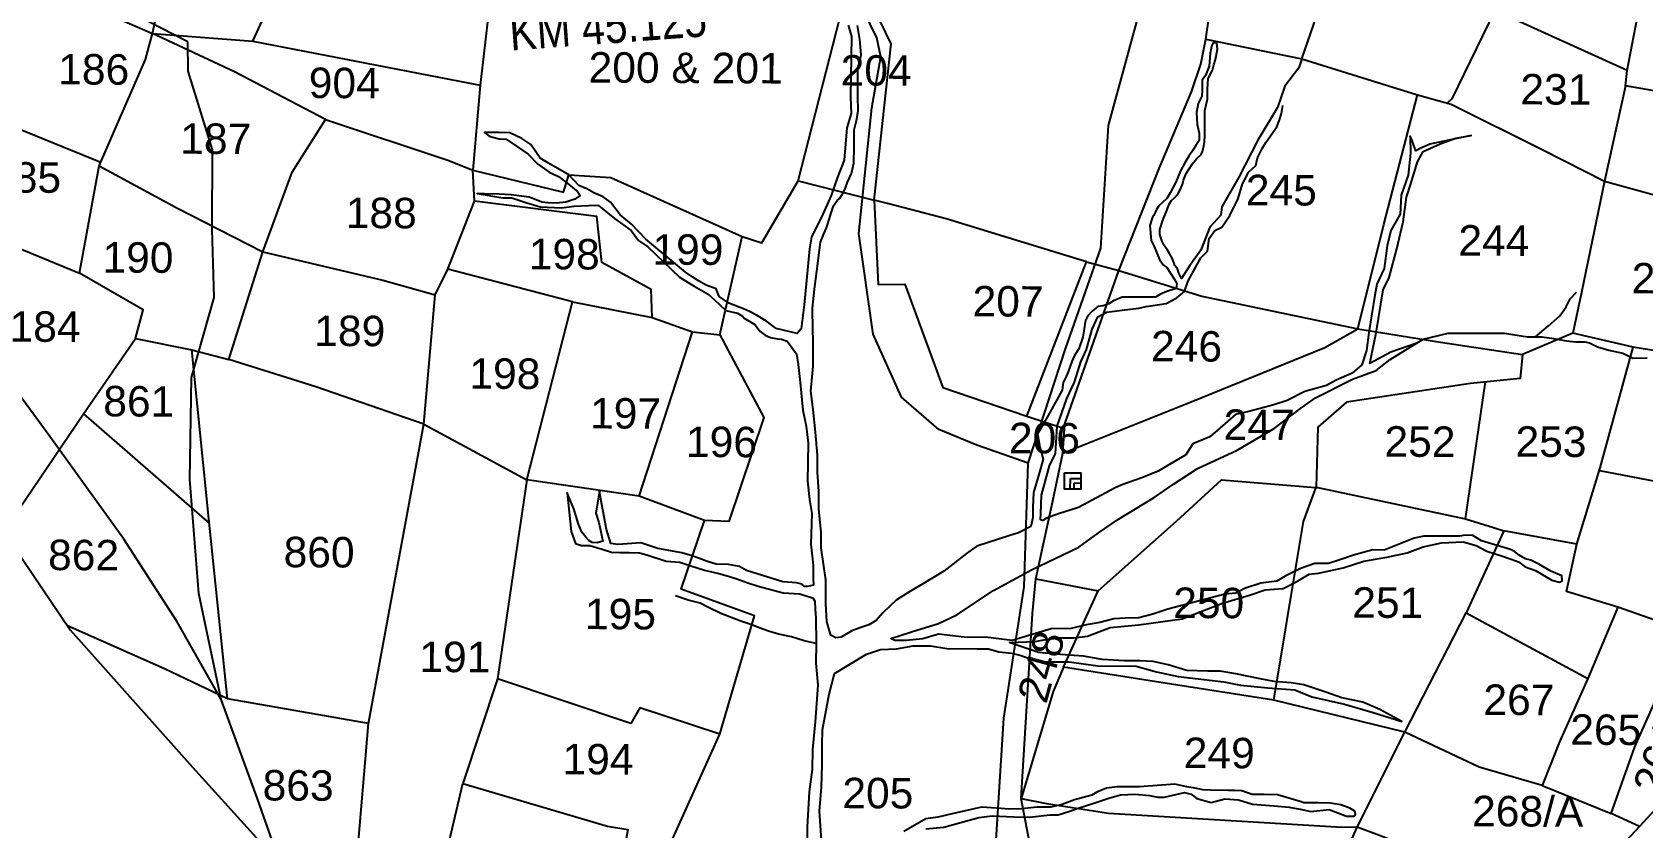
# Model space of a CAD drawing. Header units: inches. Extents: x 304037 to 460575, y 1453943 to 1639883.
# Drawn here: x 344183 to 345989, y 1591466 to 1592359 of the extents above; entities that cross this region are included whole.
import ezdxf

# ---------------------------------------------------------------- set-up
doc = ezdxf.new("R2010")
doc.units = ezdxf.units.IN
doc.header["$MEASUREMENT"] = 0
doc.linetypes.add('ACAD_ISO02W100', pattern=[15, 12, -3])
for name, color, linetype in [('cahnige', 6, 'Continuous'), ('CARTTRACK', 30, 'ACAD_ISO02W100'), ('NALA', 4, 'Continuous'), ('SQUAREWELL', 5, 'Continuous'), ('SURVEY_BND', 7, 'Continuous'), ('SURVEY_NO', 7, 'Continuous'), ('WATER_BODY', 4, 'Continuous')]:
    doc.layers.add(name, color=color, linetype=linetype)
doc.styles.add('ARIALN', font='ARIALN.TTF')
doc.styles.get("Standard").update_dxf_attribs({"font": 'arial.ttf'})

# ---------------------------------------------------------------- blocks, each defined once
blk = doc.blocks.new('DACHURU')
at = {"layer": 'CARTTRACK'}
for points in [[(2122.24, 623), (2118.59, 629.35), (2114.18, 636.13), (2108.05, 644.5), (2101.9, 652.83), (2096.79, 658.98), (2089.55, 667.56), (2083.62, 675.4), (2079.92, 680.87)], [(2139.85, 591.08), (2137.87, 592.59), (2135.99, 596.42), (2133.43, 601.46), (2129.84, 604.65), (2128.15, 606.77), (2125.25, 614.87), (2122.24, 623), (2120.36, 631.69), (2119.56, 641.05), (2119.66, 649.42), (2121.49, 655.99), (2121.28, 661.57), (2121.28, 668.11), (2119.24, 674.55), (2119.21, 676.97), (2115.83, 678.65)], [(2242.07, 487.69), (2238.01, 498.16), (2235.37, 502.76), (2228.9, 511.43), (2221.96, 520.47), (2215.82, 531.22), (2209.4, 539.71), (2201.91, 550.64), (2199.92, 553.78), (2197.78, 556.87), (2195.99, 564.73), (2194.06, 572.06), (2193.5, 576.38), (2191.71, 584.4), (2189.83, 594.93), (2188.32, 602.59), (2185.83, 610.96), (2186.44, 621.82), (2188.05, 632.6), (2188.32, 642.74), (2191.34, 652.15), (2194.19, 660.41), (2194.77, 670.49), (2197.75, 681.61)], [(2188.32, 642.74), (2184.11, 644.21), (2180.99, 645.47), (2177.92, 648.12), (2175.55, 653.27), (2174.34, 661.52), (2175.36, 671.85), (2176.06, 676.03), (2175.74, 677.57), (2174.65, 679.76), (2171.78, 685.49), (2170.97, 690.58), (2170.06, 698.39), (2168.32, 707.47), (2167.16, 713.63), (2165.86, 723.06), (2165.48, 725.86), (2162.21, 733.78), (2161.6, 735.47)]]:
    blk.add_lwpolyline(points, dxfattribs=at)
at = {"layer": 'NALA'}
for points in [[(2210.6, 676.05), (2210.36, 675.31), (2209.21, 673.8), (2208.62, 672.03), (2207.04, 669.34), (2205.48, 666.3), (2204.12, 663.87), (2204.04, 663.18), (2203.12, 662.2), (2202.41, 660.29), (2201.5, 659.04), (2200.82, 657.96), (2200.62, 658.41), (2200.49, 658.76), (2200.29, 659.03), (2200.08, 659.58), (2199.84, 660), (2199.67, 660.29), (2199.38, 660.68), (2199.23, 660.99), (2199.04, 661.56), (2199.04, 661.99), (2199.26, 662.74), (2199.59, 663.54), (2199.78, 664.05), (2199.98, 664.36), (2200.21, 664.58), (2200.5, 664.88), (2200.65, 665.19), (2200.87, 665.67), (2200.94, 666.04), (2201.18, 666.59), (2201.65, 667.36), (2202.02, 667.78), (2202.4, 668.15), (2202.5, 668.39), (2202.61, 668.87), (2202.67, 669.18), (2202.67, 669.7), (2202.67, 670.19), (2202.67, 670.78), (2202.67, 671.23), (2202.67, 671.76), (2202.88, 672.68), (2202.88, 673.54), (2202.94, 674.39), (2203.29, 675.07), (2203.4, 675.52), (2203.53, 675.94), (2203.67, 676.81), (2203.63, 677.32), (2203.33, 677.32), (2203.22, 677.11), (2203.16, 676.87), (2203.09, 676.46), (2203.01, 675.4), (2202.72, 674.63), (2202.43, 674.26), (2202.43, 673.44), (2202.43, 672.94), (2202.13, 672.33), (2201.98, 671.59), (2202.06, 670.62), (2202.22, 669.9), (2202.22, 669.29), (2201.96, 668.88), (2201.67, 668.46), (2201.38, 668.02), (2201.04, 667.47), (2200.69, 666.8), (2200.31, 665.87), (2199.87, 665), (2199.59, 664.52), (2198.95, 663.91), (2198.74, 663.63), (2198.52, 663.12), (2198.43, 662.99), (2198.22, 662.3), (2198.33, 661.08), (2198.56, 660.58), (2198.81, 659.98), (2199.02, 659.52), (2199.32, 659.09), (2199.62, 658.87), (2200.24, 657.95), (2200.45, 657.56), (2200.39, 657.15), (2199.63, 656.9), (2199.1, 656.67), (2198.7, 656.42), (2196.72, 656.42), (2195.97, 656.42), (2195.25, 656.11), (2194.87, 655.85), (2194.42, 655.7), (2193.97, 655.63), (2193.51, 655.25), (2193.15, 654.85), (2192.98, 654.51), (2192.76, 653.12), (2192.43, 652.15), (2192.09, 651.61), (2191.88, 651.12), (2191.58, 650.27), (2191.4, 649.88), (2191.18, 649.37), (2191.08, 648.74), (2189.94, 646.68), (2189.4, 645.72), (2189.08, 645.15), (2189.29, 644.07), (2189.57, 643.09), (2189.22, 641.81), (2188.78, 640.34), (2188.74, 639.1), (2188.74, 638.3), (2188.57, 637.55), (2187.58, 637.03), (2186.86, 636.81), (2185.93, 636.51), (2184.15, 635.92), (2183.32, 635.3), (2181.45, 633.86), (2179.8, 632.84), (2178.69, 632.16), (2177.56, 631.46), (2176.46, 630.39), (2175.92, 629.76), (2175.33, 629.41), (2174.75, 629.21), (2173.95, 628.9), (2173.07, 628.39), (2172.64, 628.32), (2172.21, 628.55), (2171.87, 629.63), (2171.79, 631.14), (2171.79, 633.08), (2171.38, 635.71), (2171.38, 636.98), (2171.19, 638.91), (2171.18, 640.34), (2171.04, 641.91), (2171.04, 643.32), (2170.88, 645.19), (2170.67, 647.05), (2170.47, 648.57), (2170.66, 650.6), (2170.64, 652.76), (2170.61, 653.6), (2170.57, 655.38), (2170.74, 656.94), (2170.91, 658.41), (2171.21, 660.78), (2171.48, 661.47), (2171.68, 661.96), (2171.93, 662.73), (2172.03, 663.13), (2172.26, 663.77), (2172.56, 664.22), (2172.76, 664.42), (2173.05, 664.84), (2173.22, 665.27), (2173.4, 665.73), (2173.71, 666.45), (2173.91, 667.3), (2173.91, 668.67), (2173.91, 669.62), (2173.92, 670.02), (2174.1, 670.79), (2174.24, 671.58), (2174.19, 672.78), (2174.19, 673.79), (2174.19, 675.07), (2174.45, 676.17), (2174.33, 677.45), (2174.14, 678.6)], [(2173.38, 678.62), (2173.65, 677.69), (2173.61, 672.69), (2173.67, 671.36), (2173.3, 670.19), (2173.1, 667.52), (2172.57, 666.14), (2172.06, 664.63), (2171.27, 662.84), (2170.47, 661.22), (2170.29, 660.23), (2169.88, 655.65), (2169.64, 653.68), (2169.33, 653.29), (2167.59, 653.69), (2166.81, 654.28), (2165.99, 654.78), (2165.4, 655.07), (2164.92, 655.3), (2163.7, 655.76), (2162.9, 656.29), (2162.65, 656.92), (2161.83, 657.22), (2161.2, 657.56), (2160.73, 657.87), (2160.13, 658.28), (2156.86, 660.95), (2155.69, 662.18), (2154.75, 662.94), (2153.96, 663.99), (2153.34, 664.43), (2152.59, 664.73), (2152.02, 665.07), (2151.35, 665.34), (2150.53, 666.2), (2149.04, 667.05), (2148.17, 667.55), (2147.4, 668.69), (2146.64, 669.18), (2145.66, 669.64), (2144.79, 669.64), (2144.23, 669.64), (2143.59, 669.64), (2143.97, 669.34), (2144.79, 669.12), (2145.37, 669.12), (2146.3, 668.49), (2147.18, 667.89), (2147.95, 667.11), (2148.91, 666.43), (2149.68, 666.06), (2150.37, 665.54), (2150.99, 665.03), (2151.25, 664.85), (2151.47, 664.53), (2151.04, 664.21), (2150.29, 663.96), (2149.53, 663.89), (2148.84, 663.89), (2148.33, 663.96), (2147.86, 664.13), (2147.29, 664.35), (2146.64, 664.45), (2145.8, 664.54), (2144.81, 664.58), (2143.62, 664.6), (2143, 664.63), (2145.12, 664.3), (2145.86, 664.3), (2147.02, 663.91), (2148.18, 663.56), (2149.94, 663.5), (2150.97, 663.65), (2152.16, 663.71), (2152.72, 663.74), (2152.97, 663.7), (2154.3, 662.65), (2155.65, 661.68), (2156.28, 660.85), (2157.03, 660.34), (2159.65, 657.86), (2160.86, 657.12), (2162.01, 656.47), (2162.54, 656.01), (2163.47, 655.14), (2164.42, 654.93), (2164.83, 654.68), (2164.97, 654.53), (2165.86, 654.01), (2166.28, 653.44), (2166.7, 653.14), (2167.13, 652.95), (2167.71, 652.84), (2168.05, 652.81), (2168.5, 652.65), (2169.29, 651.62), (2169.43, 650.74), (2169.59, 649.26), (2169.83, 646.99), (2170.11, 645.68), (2170.27, 644.28), (2170.23, 641.17), (2170.41, 639.68), (2170.61, 638.52), (2170.54, 636.01), (2170.73, 634.29), (2170.74, 633.23), (2170.77, 632.64), (2170.27, 632.52), (2170.03, 632.54), (2169.81, 632.71), (2169.39, 632.84), (2169.02, 632.86), (2168.27, 632.89), (2165.27, 633.81), (2164.69, 634.15), (2163.79, 634.31), (2162.78, 634.33), (2161.99, 634.58), (2161.4, 634.79), (2160.82, 634.99), (2159.96, 635.25), (2157.98, 635.58), (2156.58, 636.03), (2155.47, 635.95), (2154.7, 635.89), (2154.12, 635.97), (2153.76, 637.11), (2153.57, 638.16), (2153.3, 639.6), (2153.17, 640.28), (2152.89, 638.46), (2153.14, 637.69), (2153.46, 636.16), (2153, 636.02), (2152.61, 636.06), (2152.33, 636.22), (2152.07, 636.49), (2151.75, 636.89), (2151.48, 637.54), (2151.08, 638.81), (2150.52, 640.12), (2150.88, 636.94), (2151.23, 635.96), (2151.73, 635.81), (2152.41, 635.81), (2152.96, 635.65), (2153.41, 635.5), (2154.19, 635.26), (2154.87, 635.24), (2155.63, 635.24), (2156.49, 635.22), (2157.08, 635.06), (2158.69, 634.55), (2159.8, 634.47), (2160.71, 634.19), (2161.83, 633.83), (2162.99, 633.57), (2163.89, 633.32), (2164.48, 633.13), (2165.39, 632.82), (2166.23, 632.55), (2168.3, 632), (2169.66, 631.92), (2170.43, 631.69), (2170.72, 631.61), (2170.89, 631.32), (2170.93, 630.67), (2170.99, 629.96), (2171.01, 627.85), (2171.01, 626.24), (2171.17, 624.44), (2170.97, 621.42), (2170.76, 619.16), (2170.74, 617.52), (2170.51, 615.67), (2170.37, 612.82), (2170.37, 611.52)], [(2220.15, 652.75), (2218.04, 652.01), (2216.33, 651.07), (2216.83, 653.58), (2217.39, 657.12), (2217.87, 658.15), (2218.48, 660.49), (2218.99, 662.71), (2219.24, 664.74), (2219.61, 665.83), (2220.15, 667.65), (2220.59, 668.5), (2222, 669.13), (2223.27, 669.61), (2224.52, 669.82), (2221.15, 669.09), (2220.34, 668.73), (2219.99, 668.55), (2219.84, 668.97), (2219.69, 669.38), (2219.53, 669.74), (2219.57, 668.34), (2219.38, 666.55), (2218.81, 664.91), (2218.73, 663.34), (2217.97, 662), (2217.68, 660.74), (2217.45, 658.87), (2216.86, 657.58), (2216.71, 656.69), (2216.22, 653.62), (2216.04, 652.15), (2215.66, 650.97), (2214.86, 650.28), (2213.56, 649.69), (2212.78, 649.26), (2210.99, 648.76), (2209.55, 648.01), (2208.47, 647.64), (2206.41, 647.09), (2205.32, 646.83), (2203.21, 645), (2201.82, 644.41), (2201.25, 643.49), (2199, 642.16), (2197.65, 641.59), (2196.1, 641.04), (2195.47, 640.75), (2192.47, 639.12), (2190.84, 638.61), (2189.87, 638.23), (2189.55, 638.06), (2189.37, 638.09), (2189.4, 638.63), (2189.45, 640.13), (2190.09, 642.53), (2190.57, 643.56), (2190.69, 645.8), (2191.48, 648.08), (2192.09, 649.41), (2192.62, 651.08), (2193.08, 652.11), (2193.53, 653.78), (2193.97, 654.79), (2194.7, 655.16), (2196.19, 655.37), (2197.33, 655.52), (2197.95, 655.66), (2199.59, 655.9), (2200.46, 656.37), (2201.08, 656.9), (2201.39, 657.77), (2202.4, 659.66), (2202.94, 660.22), (2203.09, 661.25), (2203.54, 661.93), (2204.11, 662.2), (2204.76, 663.17), (2205.44, 664.55), (2205.78, 665.75), (2206.15, 666.42), (2206.24, 666.68), (2206.89, 667.28), (2207.02, 667.89), (2207.38, 668.66), (2207.69, 669.15), (2208.58, 670.44), (2208.76, 670.95), (2208.96, 671.55), (2209.06, 672.21)], [(2229.89, 653.33), (2230.97, 654.23), (2231.89, 655.07), (2232.39, 655.82), (2232.72, 656.47), (2233.23, 657.03)], [(2180.1, 612.69), (2181.57, 612.84), (2184.44, 613.65), (2185.53, 613.79), (2187.31, 613.72), (2188.58, 613.7), (2190.29, 613.9), (2190.95, 613.9), (2191.83, 614.18), (2192.58, 614.47), (2193.77, 614.86), (2195.08, 615.28), (2196.06, 615.58), (2197.25, 615.64), (2198.42, 615.52), (2199.1, 615.39), (2199.63, 615.39), (2200.59, 615.61), (2201.31, 615.78), (2201.85, 615.65), (2202.31, 615.3), (2203.49, 614.97), (2204.62, 615.3), (2205.74, 615.21), (2206.89, 614.87), (2208.66, 614.74), (2209.89, 614.63), (2210.93, 614.46), (2211.66, 614.29), (2213.16, 614.46), (2214.6, 613.91), (2215.22, 613.91), (2215.33, 614.1), (2215.28, 614.33), (2214.88, 614.58), (2214.12, 614.85), (2213.29, 614.97), (2212.27, 615), (2211.08, 615), (2210.78, 615.1), (2208.93, 615.64), (2207.84, 615.65), (2206.86, 615.65), (2206.01, 615.94), (2205.39, 615.98), (2204.92, 615.98), (2203.45, 616), (2202.81, 616.02), (2202.17, 616.14), (2201.49, 616.27), (2200.51, 616.48), (2197.6, 616.25), (2196.75, 616.24), (2195.76, 616.24), (2194.89, 616.11), (2194.1, 615.79), (2193.7, 615.52), (2192.28, 615.13), (2191.26, 614.75), (2190.33, 614.53), (2189.18, 614.51), (2187.95, 614.37), (2186.9, 614.35), (2186.26, 614.41), (2184.65, 614.5), (2182.59, 614.01), (2181.07, 613.66), (2180.09, 613.53), (2178.3, 612.46)], [(2171.59, 610.92), (2171.37, 614.11), (2171.52, 616.07), (2171.56, 617.91), (2171.55, 619.51), (2171.58, 620.78), (2172.11, 623.7), (2172.54, 625.41), (2175.16, 627.01), (2176.29, 627.38), (2177.6, 627.46), (2178.98, 627.71), (2180.41, 627.71), (2181.73, 627.51), (2184.23, 627.49), (2185.17, 627.49), (2186.01, 627.26), (2187.07, 627.14), (2187.85, 626.95), (2188.58, 626.7), (2189.55, 626.44), (2191.78, 626.47), (2194.14, 626.14), (2197.27, 626.14), (2198.95, 625.69), (2200.74, 625.32), (2204.48, 624.89), (2205.85, 624.61), (2208.1, 624.42), (2210.3, 624.25), (2211.7, 623.7), (2214.39, 623.11), (2216.73, 622.43), (2219.09, 621.7), (2217.29, 622.68), (2215.88, 623.28), (2214.16, 623.64), (2212.84, 624.08), (2211.03, 624.68), (2210.01, 624.83), (2208.61, 624.93), (2207.47, 625.15), (2205.47, 625.55), (2204.18, 625.75), (2203.16, 625.75), (2201.43, 625.81), (2199.9, 626.27), (2198.66, 626.52), (2197.59, 626.58), (2196.32, 626.58), (2194.5, 626.68), (2192.96, 626.93), (2190.68, 627.08), (2189.3, 627.21), (2187.4, 627.83), (2186.89, 628.03), (2188.97, 628.11), (2189.84, 628.28), (2190.97, 628.43), (2192.15, 628.43), (2193.27, 628.59), (2195.13, 629.29), (2197.47, 629.52), (2201.03, 630.05), (2204.34, 631.33), (2206.55, 632.01), (2207.83, 632.45), (2209.3, 632.56), (2210.48, 633.19), (2211.42, 633.76), (2212.2, 633.86), (2214.22, 634.3), (2215.91, 634.85), (2217.8, 635.19), (2219.47, 635.56), (2220.78, 636.05), (2222.28, 636.39), (2224.05, 636.47), (2225.11, 636.18), (2225.99, 635.73), (2227.27, 635.31), (2227.99, 635.09), (2228.61, 634.87), (2229.15, 634.46), (2230, 634.15), (2231.34, 633.38), (2231.96, 633.22), (2232.18, 633.31), (2232.15, 633.72), (2231.25, 634.12), (2230.28, 634.69), (2229.62, 635), (2229.16, 635.11), (2228.66, 635.42), (2228.26, 635.72), (2227.94, 635.88), (2225.55, 636.57), (2224.84, 637), (2224.21, 637.03), (2223.74, 636.94), (2223.05, 636.94), (2222.17, 636.94), (2221.42, 636.94), (2220.83, 636.94), (2220.03, 636.76), (2218.93, 636.31), (2217.56, 635.76), (2216.63, 635.78), (2215.06, 635.34), (2213.85, 634.91), (2213, 634.65), (2211.89, 634.65), (2210.72, 634.21), (2209.46, 633.59), (2208.78, 633.16), (2207.48, 633.01), (2206.12, 632.56), (2205.43, 632.18), (2204.52, 632.09), (2199.86, 630.82), (2198.61, 630.42), (2197.48, 630.1), (2196.35, 630.08), (2195.42, 630), (2194.28, 629.7), (2193.16, 629.51), (2191.93, 629.21), (2190.28, 629.15), (2188.74, 628.7), (2187.09, 628.2), (2185.13, 628.42), (2183.15, 628.43), (2181.04, 628.68), (2179.77, 628.29), (2178.39, 628.14), (2177.48, 628.14), (2177.13, 628.29), (2178.82, 628.85), (2181.05, 629.54), (2182.55, 630.27), (2185.53, 632.28), (2188.66, 634), (2192.52, 635.89), (2194.14, 637.05), (2195.77, 638.18), (2198.67, 639.98), (2200.26, 641.09), (2202.22, 642.39), (2205.46, 643.9), (2208.5, 645.7), (2210.64, 647.35), (2211.88, 648.22), (2214.9, 649.78), (2216.84, 650.51), (2217.98, 651.4), (2220.68, 653.08), (2222.72, 653.59), (2225.13, 653.61), (2227.36, 653.61), (2229.24, 653.33), (2230.42, 653.33), (2231.21, 653.22), (2232.45, 653.02), (2233.17, 652.94), (2233.55, 652.95), (2233.94, 652.95), (2234.32, 652.86), (2234.99, 652.55), (2235.93, 652.27), (2237.08, 652.02), (2237.9, 651.63), (2239.06, 651.66)], [(2171.01, 627.85), (2170.04, 628.07), (2169, 628.39), (2167.92, 628.61), (2167.11, 628.86), (2166.34, 629.12), (2165.73, 629.36), (2164.84, 629.67), (2163.9, 630), (2163.18, 630.28), (2162.11, 630.8), (2161.49, 631.11), (2160.49, 631.36), (2159.47, 631.71)]]:
    blk.add_lwpolyline(points, dxfattribs=at)
at = {"layer": 'SQUAREWELL'}
for points in [[(2191.31, 641.98), (2192.66, 641.98), (2192.66, 640.64), (2191.31, 640.64)], [(2191.8, 641.5), (2192.66, 641.5), (2192.66, 640.64), (2191.8, 640.64)], [(2192.11, 641.14), (2192.66, 641.14), (2192.66, 640.64), (2192.11, 640.64)]]:
    blk.add_lwpolyline(points, close=True, dxfattribs=at)
at = {"layer": 'SURVEY_BND'}
for points in [[(2193.03, 659.29), (2181.5, 662.77), (2176.68, 663.99), (2175.58, 664.25), (2176.92, 677.11), (2172.58, 685.94), (2176.95, 684.55), (2180.88, 697.53), (2182.44, 703.47), (2193.89, 699.31), (2199.93, 697.19), (2202.65, 696.43)], [(2202.72, 677.61), (2205.13, 694.83), (2202.65, 696.43), (2203.71, 699.7), (2213.88, 698.31), (2217.64, 697.3), (2215.34, 685.58)], [(2116.3, 677.63), (2119.09, 690.74), (2119.64, 695.95), (2134.38, 691.73)], [(2124.53, 677.05), (2128.15, 684.98), (2134.38, 691.73), (2140.38, 685.57), (2144.35, 687.91)], [(2169.35, 665.82), (2172.71, 679.3), (2171.08, 684.51), (2160.01, 682.97), (2152.69, 685.49), (2144.35, 687.91), (2143.89, 679.66), (2143.2, 673.52), (2142.64, 666.56)], [(2210.6, 676.05), (2213.91, 685.79), (2215.34, 685.58), (2227.7, 682.9), (2226.41, 680.1)], [(2237.29, 675.23), (2238.37, 680.93), (2239.26, 683.31), (2250.45, 679.17)], [(2102.2, 671.02), (2103.14, 675.61), (2105.32, 683.07), (2110.63, 680.06), (2116.3, 677.63)], [(2237.17, 673.98), (2237.29, 675.23), (2226.41, 680.1), (2222.92, 672.82), (2222.54, 672.47)], [(2111.98, 666.73), (2115.74, 675.48), (2116.3, 677.63)], [(2130.53, 670.63), (2123.04, 674.52), (2116.3, 677.63), (2124.53, 677.05), (2143.2, 673.52)], [(2195.68, 658.59), (2198.94, 666.97), (2201.57, 673.3), (2202.33, 675.56), (2202.72, 677.61), (2210.6, 676.05), (2220.1, 673.15)], [(2247.12, 671.36), (2247.09, 672.29), (2237.17, 673.98), (2235.49, 666.14)], [(2215.33, 653.9), (2217.41, 662.48), (2220.1, 673.15), (2222.88, 672.38), (2230.42, 668.67), (2235.49, 666.14), (2233.67, 657.12), (2232.95, 653.66)], [(2100.44, 661.98), (2102.2, 671.02), (2112.12, 667.05)], [(2125.46, 659.75), (2127.84, 666.3), (2130.53, 670.63), (2140.67, 667.34), (2142.64, 666.56)], [(2115.06, 652.58), (2115.65, 654.94), (2110.42, 657.94), (2111.98, 666.73), (2118.32, 663.36), (2125.46, 659.75)], [(2157.43, 654.55), (2157.32, 656.83), (2153.28, 659.04), (2152.85, 662.8), (2142.8, 664), (2142.64, 666.56), (2150.1, 664.78), (2150.53, 666.2), (2153.97, 666.02), (2164.77, 661.21)], [(2235.49, 666.14), (2244.86, 663.61), (2244.06, 661.63), (2246.45, 660.88)], [(2162.98, 653.15), (2164.77, 661.21), (2166.39, 660.72), (2169.35, 665.82), (2175.58, 664.25), (2175.95, 657.35), (2178.14, 657.38), (2181.29, 648.93), (2188.2, 646.6), (2191.3, 645.62)], [(2150.87, 655.79), (2140.65, 658.41), (2142.8, 664)], [(2092.56, 644.84), (2096.83, 654.19), (2100.44, 661.98), (2110.42, 657.94)], [(2138.74, 645.69), (2129.86, 648.71), (2122.71, 650.9), (2125.46, 659.75), (2135.3, 657.49), (2139.62, 656.31)], [(2138.74, 645.69), (2139.62, 656.31), (2140.65, 658.41)], [(2188.2, 646.6), (2193.03, 659.29), (2195.68, 658.59)], [(2191.18, 643.59), (2191.33, 645.98), (2195.68, 658.59), (2202.51, 656.52), (2215.33, 653.9)], [(2147.22, 641.15), (2150.87, 655.79), (2157.43, 654.55), (2160.73, 653.37)], [(2156.42, 639.87), (2160.73, 653.37), (2162.98, 653.15), (2166.64, 646.38), (2163.79, 637.82), (2161.8, 637.89)], [(2189, 633.25), (2190.38, 639.67), (2191.18, 643.59), (2201.68, 647.85), (2212.62, 652.36), (2215.33, 653.9), (2222.11, 652.85), (2228.84, 651.89), (2228.65, 649.91), (2224.59, 649.48), (2214.42, 647.9), (2212.09, 645.83), (2211.96, 640.9)], [(2233.37, 636.35), (2235.26, 642.62), (2237.92, 652.54), (2232.95, 653.66), (2228.84, 651.89)], [(2110.81, 646.39), (2115.06, 652.58), (2119.66, 651.68)], [(2134.34, 621.1), (2122.76, 623.06), (2121.15, 637.83), (2119.66, 651.68), (2122.71, 650.9)], [(2235.2, 642.4), (2241.05, 641.3), (2246.6, 641.58), (2247.48, 645.33), (2248.1, 650.86), (2244.92, 651.41), (2237.92, 652.54)], [(2115.83, 582.05), (2106.24, 587.74), (2098.73, 592.42), (2092.75, 597.08), (2086.85, 597.76), (2084.99, 600.69), (2082.89, 614.15), (2081.96, 619.5), (2082.3, 629.46), (2080.79, 638.02), (2080.39, 651.11), (2092.91, 644.66), (2099.99, 640.27), (2104.34, 636.7), (2109.82, 628.65), (2119.9, 617.44), (2129.15, 607.35), (2134.27, 601.74)], [(2224.22, 638.36), (2225.82, 649.61)], [(2104.34, 636.7), (2110.81, 646.39), (2121.19, 637.43)], [(2136.11, 604.26), (2133.43, 609.83), (2134.34, 621.1), (2138.74, 645.69), (2147.22, 641.15), (2144.89, 624.83)], [(2163.15, 620.38), (2165.94, 630.1), (2159.93, 632.25), (2161.8, 637.89), (2156.42, 639.87), (2147.22, 641.15)], [(2208.6, 623.41), (2198.96, 624.85), (2191.33, 626.01), (2194.12, 632.31), (2200.55, 638.08), (2204.21, 641.47), (2212.23, 640.84)], [(2219.36, 620.84), (2208.6, 623.41), (2210.47, 635.13), (2210.95, 638.07), (2211.96, 640.9), (2224.22, 638.36), (2226.53, 637.66), (2227.37, 637.4)], [(2236.76, 631.2), (2232.55, 632.44), (2233.37, 636.35), (2227.37, 637.4), (2224.32, 630.66), (2234.34, 625.32)], [(2187.89, 615.22), (2188.75, 630.41), (2189, 633.25), (2194.12, 632.31)], [(2230.65, 616.52), (2225.47, 618.01), (2219.36, 620.84), (2224.32, 630.66)], [(2242.29, 629.26), (2236.76, 631.2), (2234.34, 625.32), (2232.03, 620.1), (2230.65, 616.52), (2236.32, 614.25)], [(2122.76, 623.06), (2117.56, 625.51), (2109.58, 628.99)], [(2244.56, 619.7), (2238.63, 613.21), (2236.32, 614.25), (2238.22, 619.72), (2239.68, 623.04), (2242.29, 629.26), (2245.83, 628.16)], [(2191.33, 626.01), (2190.47, 624.02), (2187.89, 615.22), (2189.98, 614.83), (2195.07, 614.06), (2213.77, 613.05), (2215.47, 613.01)], [(2158.97, 610.94), (2163.15, 620.38), (2156.59, 622.49), (2155.85, 621.21), (2144.89, 624.83), (2142.09, 616.21)], [(2238.63, 613.21), (2232.82, 606.87), (2222.26, 610.37), (2217.52, 612.27), (2215.47, 613.01), (2219.36, 620.84)], [(2139.85, 606.4), (2142.09, 616.21), (2153.99, 612.79), (2155.64, 612.51), (2155.51, 611.76)], [(2210.54, 600.75), (2201.37, 599.9), (2191.46, 599.39), (2188.62, 611.5), (2187.89, 615.22)], [(2232.82, 606.87), (2226.3, 598.21), (2214.15, 599.53), (2210.54, 600.75), (2214.38, 610.51), (2215.47, 613.01)]]:
    blk.add_lwpolyline(points, dxfattribs=at)
at = {"layer": 'SURVEY_NO'}
for s, p in [('186', (2108.59, 673.41)), ('200 & 201', (2152.1, 673.79)), ('204', (2172.78, 673.66)), ('904', (2129.15, 672.4)), ('231', (2228.55, 672.4)), ('187', (2118.63, 667.77)), ('185', (2103.05, 664.51)), ('245', (2206.07, 664.01)), ('188', (2132.24, 661.75)), ('244', (2223.53, 659.97)), ('198', (2147.27, 658.45)), ('199', (2157.41, 658.88)), ('190', (2112.3, 657.99)), ('243', (2237.76, 656.94)), ('207', (2183.7, 654.77)), ('184', (2104.71, 652.28)), ('189', (2129.71, 652.06)), ('246', (2198.36, 651.16)), ('198', (2142.45, 648.62)), ('861', (2112.43, 646.19)), ('197', (2152.37, 645.41)), ('206', (2186.74, 643.56)), ('247', (2204.35, 644.75)), ('196', (2160.25, 643.11)), ('252', (2217.55, 643.44)), ('253', (2228.3, 643.49)), ('862', (2107.97, 633.55)), ('860', (2127.29, 633.89)), ('250', (2200.29, 630.11)), ('251', (2214.98, 630.21)), ('195', (2152.04, 628.94)), ('191', (2138.47, 625.35)), ('267', (2225.78, 622.29)), ('265', (2232.92, 619.88)), ('249', (2201.22, 617.8)), ('194', (2150.26, 617.02)), ('863', (2125.67, 614.74)), ('205', (2173.23, 614.36)), ('268/A', (2224.9, 613.15))]:
    blk.add_text(s, height=2.5, dxfattribs=at).set_placement(p)
for s, rotation, p in [('248', 74.7284, (2189.92, 622.92)), ('264/A', 71.5456, (2240.4, 615.67))]:
    blk.add_text(s, height=2.5, rotation=rotation, dxfattribs=at).set_placement(p)

msp = doc.modelspace()

# ---------------------------------------------------------------- block references
at = {"layer": 'WATER_BODY', "xscale": 13.67202502436796, "yscale": 13.67202502433065, "zscale": 13.67202502438499, "rotation": 359.6973965392478}
msp.add_blockref('DACHURU', (315334.9, 1583245.7), dxfattribs=at)

# ---------------------------------------------------------------- texts
at = {"layer": 'cahnige', "color": 1, "extrusion": (-0.000151097, 0.004809, 0.999988), "style": 'ARIALN'}
msp.add_text('KM 45.125', height=40, rotation=4.1995, dxfattribs=at).set_placement((344719.4, 1592319.9, 7604.9))

doc.saveas('drawing.dxf')
